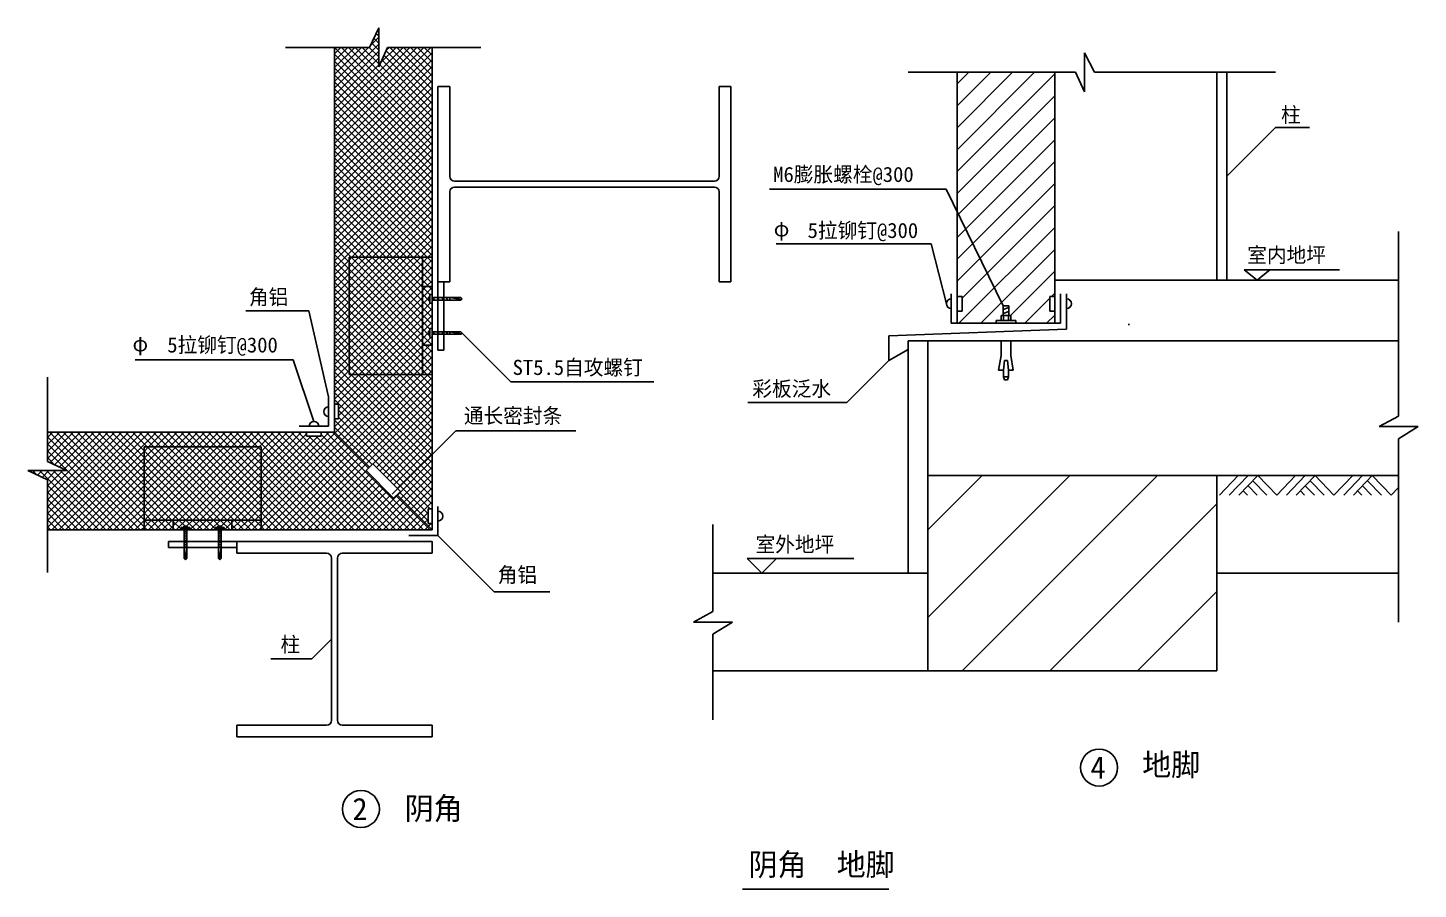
# Model space of a CAD drawing. Header units: metres. Extents: x 1717 to 15954, y -829 to 16582.
# Drawn here: x 1717 to 15954, y -829 to 7991 of the extents above; entities that cross this region are included whole.
import ezdxf

# ---------------------------------------------------------------- set-up
doc = ezdxf.new("R2010")
doc.units = ezdxf.units.M
for name, color, linetype in [('1', 2, 'Continuous'), ('2', 3, 'Continuous'), ('4', 5, 'Continuous'), ('5', 6, 'Continuous')]:
    doc.layers.add(name, color=color, linetype=linetype)

msp = doc.modelspace()

# ---------------------------------------------------------------- hatches: boundary and pattern name
at = {"layer": '2'}
h = msp.add_hatch(dxfattribs=at)
h.set_pattern_fill('AR-SAND', scale=100)
h.paths.add_polyline_path([(15754.18, 5405.52), (12353.17, 5405.52), (12353.17, 5265.52), (12353.17, 5215.52, -1), (12353.17, 5115.52), (12353.17, 4905.52), (12353.17, 4785.52), (15754.18, 4785.52)])
h.paths.add_polyline_path([(10933.17, 4785.52), (10733.17, 4785.52), (10733.17, 2405.52), (10933.17, 2405.52)])
at = {"layer": '5'}
h = msp.add_hatch(dxfattribs=at)
h.set_pattern_fill('_U', scale=50)
h.set_pattern_definition([(45, (0, 0), (-112.2532, 112.2532), [])])
h.paths.add_polyline_path([(12233.17, 7535.71), (11233.17, 7535.71), (11233.17, 5615.52), (11703.17, 5145.52), (11763.17, 5145.52), (11763.17, 5045.52), (11783.17, 5045.52), (11783.17, 4995.52), (11833.17, 4995.52), (11833.17, 4965.52), (12233.17, 4965.52), (12233.17, 5090.52), (12183.17, 5090.52), (12183.17, 5240.52), (12233.17, 5240.52)])
h.paths.add_polyline_path([(11233.17, 5615.52), (11233.17, 5240.52), (11283.17, 5240.52), (11283.17, 5090.52), (11233.17, 5090.52), (11233.17, 4965.52), (11633.17, 4965.52), (11633.17, 4995.52), (11683.17, 4995.52), (11683.17, 5045.52), (11703.17, 5045.52), (11703.17, 5145.52)])
h = msp.add_hatch(dxfattribs=at)
h.set_pattern_fill('AR-CONC', scale=150)
h.paths.add_polyline_path([(15754.18, 3405.52), (15754.18, 3857.05), (15954.18, 3907.05), (15554.18, 3907.05), (15754.18, 3957.05), (15754.18, 4785.52), (11783.17, 4785.52), (11783.17, 4635.52), (11808.17, 4485.52), (11758.17, 4485.52), (11758.17, 4415.52), (11748.17, 4385.52), (11718.17, 4385.52), (11708.17, 4415.52), (11708.17, 4485.52), (11658.17, 4485.52), (11683.17, 4635.52), (11683.17, 4785.52), (10933.17, 4785.52), (10933.17, 3405.52)])
h = msp.add_hatch(dxfattribs=at)
h.set_pattern_fill('_U', scale=200)
h.set_pattern_definition([(45, (0, 0), (-449.013, 449.013), [])])
h.paths.add_polyline_path([(10933.17, 3405.52), (10933.17, 1405.52), (13893.17, 1405.52), (13893.17, 3405.52)])

# ---------------------------------------------------------------- linework, layer by layer
for p, q in [((5007.22, 5640.91), (5007.22, 4440.91)), ((5007.22, 5640.91), (5857.22, 5640.91)), ((5757.22, 5640.91), (5757.22, 4440.91)), ((5757.22, 5340.91), (5857.22, 5340.91)), ((5757.22, 4740.91), (5857.22, 4740.91)), ((5007.22, 4440.91), (5857.22, 4440.91)), ((4107.22, 3700.91), (2907.22, 3700.91)), ((2907.22, 3700.91), (2907.22, 2850.91)), ((4107.22, 3700.91), (4107.22, 2850.91)), ((4107.22, 2950.91), (2907.22, 2950.91)), ((3207.22, 2950.91), (3207.22, 2850.91)), ((3807.22, 2950.91), (3807.22, 2850.91)), ((9036.65, -828.86), (10533.15, -828.86))]:
    msp.add_line(p, q)
at = {"layer": '1'}
for p, q in [((4857.22, 7790.91), (4857.22, 3850.91)), ((5857.22, 7790.91), (5857.22, 2850.91)), ((11233.17, 7535.71), (11233.17, 4965.52)), ((12233.17, 7535.71), (12233.17, 4965.52)), ((11173.17, 5265.52), (11173.17, 4965.52)), ((12293.17, 5265.52), (12293.17, 4965.52)), ((12353.17, 5265.52), (12353.17, 4905.52)), ((10533.17, 4838.12), (12353.17, 4905.52)), ((11173.17, 4965.52), (12293.17, 4965.52)), ((10533.17, 4838.12), (10533.17, 4585.52)), ((10533.17, 4585.52), (10733.17, 4695.52)), ((4797.22, 4210.91), (4797.22, 3910.91)), ((1917.22, 3850.91), (4857.22, 3850.91)), ((4797.22, 3910.91), (4497.22, 3910.91)), ((5917.22, 3090.91), (5917.22, 2790.91)), ((1917.22, 2850.91), (5857.22, 2850.91)), ((5617.22, 2790.91), (5917.22, 2790.91))]:
    msp.add_line(p, q, dxfattribs=at)
at = {"layer": '2'}
for p, q in [((5217.46, 7790.91), (5310.06, 7990.91)), ((5310.06, 7590.91), (5310.06, 7990.91)), ((5217.46, 7790.91), (4354.39, 7790.91)), ((5217.46, 7790.91), (4354.39, 7790.91)), ((5310.06, 7590.91), (5401.92, 7790.91)), ((6354.39, 7790.91), (5401.92, 7790.91)), ((12537.9, 7735.71), (12640.58, 7535.71)), ((12537.9, 7735.71), (12537.9, 7335.71)), ((12443.91, 7535.71), (10733.17, 7535.71)), ((12443.91, 7535.71), (12537.9, 7335.71)), ((14493.17, 7535.71), (12640.58, 7535.71)), ((13893.17, 7535.71), (13893.17, 5405.52)), ((13993.17, 7535.71), (13993.17, 5405.52)), ((14493.17, 6970.62), (13993.17, 6470.62)), ((14839.77, 6970.62), (14493.17, 6970.62)), ((11120.66, 6337.64), (9310.95, 6337.64)), ((11120.74, 6337.72), (11703.17, 5145.52)), ((15754.18, 4013.34), (15754.18, 5905.52)), ((9379.68, 5777.64), (10968.87, 5777.64)), ((10968.87, 5777.64), (11123.17, 5165.52)), ((14173.32, 5512.2), (15148.35, 5512.2)), ((14173.32, 5512.2), (14305.03, 5405.58)), ((14305.03, 5405.58), (14436.73, 5512.2)), ((12233.17, 5405.52), (15754.18, 5405.52)), ((11233.17, 5240.52), (11283.17, 5240.52)), ((11283.17, 5240.52), (11283.17, 5090.52)), ((11703.17, 5045.52), (11703.17, 5145.52)), ((11763.17, 5145.52), (11703.17, 5145.52)), ((11703.17, 5105.52), (11763.17, 5125.52)), ((11763.17, 5045.52), (11763.17, 5145.52)), ((12233.17, 5240.52), (12183.17, 5240.52)), ((12183.17, 5240.52), (12183.17, 5090.52)), ((4596.22, 5091.78), (3948.76, 5091.78)), ((4797.22, 4210.91), (4596.22, 5091.78)), ((11233.17, 5090.52), (11283.17, 5090.52)), ((11633.17, 4965.52), (11633.17, 4995.52)), ((11833.17, 4995.52), (11633.17, 4995.52)), ((11783.17, 5045.52), (11683.17, 5045.52)), ((11683.17, 4995.52), (11683.17, 5045.52)), ((11703.17, 5065.52), (11763.17, 5085.52)), ((11708.17, 4995.52), (11708.17, 5045.52)), ((11758.17, 4995.52), (11758.17, 5045.52)), ((11783.17, 4995.52), (11783.17, 5045.52)), ((11833.17, 4965.52), (11833.17, 4995.52)), ((12233.17, 5090.52), (12183.17, 5090.52)), ((6664.72, 4365.91), (6164.72, 4865.91)), ((11833.17, 4965.52), (11633.17, 4965.52)), ((10933.17, 4785.52), (10733.17, 4785.52)), ((10733.17, 4785.52), (10733.17, 2405.52)), ((10933.17, 4785.52), (15754.18, 4785.52)), ((10933.17, 4785.52), (10933.17, 1405.52)), ((11783.17, 4785.52), (11683.17, 4785.52)), ((11683.17, 4785.52), (11683.17, 4635.52)), ((11783.17, 4785.52), (11683.17, 4785.52)), ((11783.17, 4785.52), (11783.17, 4635.52)), ((2817.04, 4591.78), (4435.68, 4591.78)), ((4435.68, 4591.78), (4647.22, 3960.91)), ((10103.76, 4156.12), (10533.17, 4585.52)), ((11683.17, 4635.52), (11658.17, 4485.52)), ((11718.17, 4585.52), (11708.17, 4485.52)), ((11748.17, 4585.52), (11718.17, 4585.52)), ((11748.17, 4585.52), (11758.17, 4485.52)), ((11783.17, 4635.52), (11808.17, 4485.52)), ((1917.22, 3550.56), (1917.22, 4413.74)), ((1917.22, 3550.56), (1917.22, 4413.74)), ((11708.17, 4485.52), (11658.17, 4485.52)), ((11708.17, 4485.52), (11708.17, 4415.52)), ((11758.17, 4415.52), (11708.17, 4415.52)), ((11708.17, 4415.52), (11718.17, 4385.52)), ((11758.17, 4415.52), (11748.17, 4385.52)), ((11808.17, 4485.52), (11758.17, 4485.52)), ((11758.17, 4485.52), (11758.17, 4415.52)), ((6664.72, 4365.91), (8126.47, 4365.91)), ((11748.17, 4385.52), (11718.17, 4385.52)), ((4857.22, 4135.91), (4897.22, 4135.91)), ((4897.22, 3985.91), (4897.22, 4135.91)), ((9091.09, 4156.12), (10103.76, 4156.12)), ((15754.18, 4013.34), (15554.18, 3907.05)), ((4572.22, 3850.91), (4572.22, 3810.91)), ((4722.22, 3850.91), (4722.22, 3810.91)), ((4857.22, 3985.91), (4897.22, 3985.91)), ((4857.22, 3850.91), (5215.8, 3492.33)), ((5448.33, 3215.29), (6098.94, 3865.91)), ((6098.94, 3865.91), (7327.8, 3865.91)), ((15954.18, 3907.05), (15554.18, 3907.05)), ((15954.18, 3907.05), (15754.18, 3781.26)), ((4722.22, 3810.91), (4572.22, 3810.91)), ((15754.18, 1905.52), (15754.18, 3781.26)), ((1717.22, 3458.07), (1917.22, 3362.6)), ((1717.22, 3458.07), (2117.22, 3458.07)), ((1917.22, 3550.56), (2117.22, 3458.07)), ((5180.45, 3456.97), (5251.16, 3527.68)), ((5180.45, 3456.97), (5463.29, 3174.13)), ((5251.16, 3527.68), (5534, 3244.84)), ((1917.22, 2413.74), (1917.22, 3362.6)), ((10933.17, 3405.52), (15754.18, 3405.52)), ((13893.17, 3405.52), (13893.17, 1405.52)), ((5463.29, 3174.13), (5534, 3244.84)), ((5498.65, 3209.49), (5857.22, 2850.91)), ((5857.22, 3065.91), (5817.22, 3065.91)), ((5817.22, 3065.91), (5817.22, 2915.91)), ((3287.22, 2873.41), (3377.22, 2873.41)), ((3287.22, 2873.41), (3287.22, 2850.91)), ((3287.22, 2864.41), (3377.22, 2864.41)), ((3287.22, 2850.91), (3377.22, 2850.91)), ((3314.22, 2886.91), (3350.22, 2886.91)), ((3314.22, 2886.91), (3314.22, 2873.41)), ((3318.72, 2886.91), (3318.72, 2873.41)), ((3318.72, 2850.91), (3318.72, 2558.41)), ((3345.72, 2886.91), (3345.72, 2873.41)), ((3345.72, 2850.91), (3345.72, 2558.41)), ((3350.22, 2886.91), (3350.22, 2873.41)), ((3377.22, 2873.41), (3377.22, 2850.91)), ((3637.22, 2873.41), (3727.22, 2873.41)), ((3637.22, 2873.41), (3637.22, 2850.91)), ((3637.22, 2864.41), (3727.22, 2864.41)), ((3637.22, 2850.91), (3727.22, 2850.91)), ((3664.22, 2886.91), (3700.22, 2886.91)), ((3664.22, 2886.91), (3664.22, 2873.41)), ((3668.72, 2886.91), (3668.72, 2873.41)), ((3668.72, 2850.91), (3668.72, 2558.41)), ((3695.72, 2886.91), (3695.72, 2873.41)), ((3695.72, 2850.91), (3695.72, 2558.41)), ((3700.22, 2886.91), (3700.22, 2873.41)), ((3727.22, 2873.41), (3727.22, 2850.91)), ((5857.22, 2915.91), (5817.22, 2915.91)), ((8733.17, 2013.13), (8733.17, 2905.52)), ((6492.22, 2215.91), (5917.22, 2790.91)), ((3318.72, 2671.24), (3345.72, 2671.24)), ((3345.72, 2671.24), (3325.47, 2550.91)), ((3668.72, 2671.24), (3695.72, 2671.24)), ((3695.72, 2671.24), (3675.47, 2550.91)), ((3318.72, 2558.41), (3332.22, 2543.41)), ((3332.22, 2543.41), (3345.72, 2558.41)), ((3668.72, 2558.41), (3682.22, 2543.41)), ((3682.22, 2543.41), (3695.72, 2558.41)), ((9083.17, 2555.52), (9233.17, 2405.52)), ((9083.17, 2555.52), (10174.67, 2555.52)), ((9233.17, 2405.52), (9383.17, 2555.52)), ((10933.17, 2405.52), (8733.17, 2405.52)), ((13893.17, 2405.52), (15754.18, 2405.52)), ((7062.2, 2215.91), (6492.22, 2215.91)), ((8733.17, 2013.13), (8533.17, 1906.73)), ((8933.17, 1906.73), (8533.17, 1906.73)), ((8933.17, 1906.73), (8733.17, 1783.8)), ((4827.22, 1730.91), (4627.22, 1530.91)), ((8733.17, 905.52), (8733.17, 1783.8)), ((4627.22, 1530.91), (4207.28, 1530.91)), ((10933.17, 1405.52), (8733.17, 1405.52)), ((10933.17, 1405.52), (13893.17, 1405.52))]:
    msp.add_line(p, q, dxfattribs=at)
for centre, start, end in [((11173.17, 5165.52), 90, 270), ((12353.17, 5165.52), 270, 90), ((4797.22, 4060.91), 90, 270), ((4647.22, 3910.91), 0, 180), ((5917.22, 2990.91), 270, 90)]:
    msp.add_arc(centre, 50, start, end, dxfattribs=at)
at = {"layer": '4'}
for centre in [(12686.42, 416.27), (5128.66, -7.84)]:
    msp.add_circle(centre, 189.16, dxfattribs=at)
at = {"layer": '5'}
for p, q in [((5310.06, 7975.44), (5304.65, 7980.85)), ((5229.88, 7814.63), (5310.06, 7894.81)), ((5310.06, 7763.31), (5238.3, 7835.07)), ((5310.06, 7834.02), (5260.34, 7883.74)), ((5310.06, 7904.73), (5282.92, 7931.87)), ((5289.3, 7944.76), (5310.06, 7965.52)), ((4857.22, 7371.26), (5310.06, 7824.1)), ((4857.22, 7724.82), (4923.31, 7790.91)), ((4857.22, 7654.11), (4994.03, 7790.91)), ((4857.22, 7583.39), (5064.74, 7790.91)), ((4857.22, 7512.68), (5135.45, 7790.91)), ((4857.22, 7441.97), (5206.16, 7790.91)), ((4857.22, 7088.42), (5559.71, 7790.91)), ((4857.22, 7017.71), (5630.42, 7790.91)), ((4857.22, 6947), (5701.13, 7790.91)), ((4857.22, 6876.29), (5771.84, 7790.91)), ((4857.22, 6805.58), (5842.55, 7790.91)), ((4857.22, 7300.55), (5310.06, 7753.39)), ((4857.22, 6734.87), (5857.22, 7734.87)), ((5857.22, 6721.17), (4857.22, 7721.17)), ((5857.22, 6791.88), (4858.19, 7790.91)), ((5857.22, 6862.59), (4928.91, 7790.91)), ((5857.22, 6933.3), (4999.62, 7790.91)), ((5857.22, 7004.01), (5070.33, 7790.91)), ((5310.06, 7621.88), (5141.04, 7790.91)), ((5310.06, 7692.59), (5211.75, 7790.91)), ((5329.42, 7631.33), (5489, 7790.91)), ((5857.22, 7216.14), (5366.1, 7707.26)), ((5857.22, 7286.85), (5387.97, 7756.11)), ((5390.76, 7763.38), (5418.29, 7790.91)), ((5857.22, 7357.56), (5423.88, 7790.91)), ((5857.22, 7428.27), (5494.59, 7790.91)), ((5857.22, 7498.99), (5565.3, 7790.91)), ((5857.22, 7569.7), (5636.01, 7790.91)), ((5857.22, 7640.41), (5706.72, 7790.91)), ((5857.22, 7711.12), (5777.43, 7790.91)), ((5857.22, 7781.83), (5848.14, 7790.91)), ((4857.22, 7229.84), (5310.06, 7682.68)), ((4857.22, 6664.16), (5857.22, 7664.16)), ((5857.22, 6650.46), (4857.22, 7650.46)), ((4857.22, 7159.13), (5310.06, 7611.97)), ((4857.22, 6593.45), (5857.22, 7593.45)), ((5857.22, 6579.75), (4857.22, 7579.75)), ((5857.22, 7074.72), (5321.29, 7610.66)), ((5857.22, 7145.43), (5344.59, 7658.06)), ((4857.22, 6522.73), (5857.22, 7522.73)), ((5857.22, 6509.04), (4857.22, 7509.04)), ((4857.22, 6452.02), (5857.22, 7452.02)), ((5857.22, 6438.33), (4857.22, 7438.33)), ((4857.22, 6381.31), (5857.22, 7381.31)), ((5857.22, 6367.61), (4857.22, 7367.61)), ((4857.22, 6310.6), (5857.22, 7310.6)), ((5857.22, 6296.9), (4857.22, 7296.9)), ((5917.22, 7390.91), (6037.22, 7390.91)), ((6037.22, 7390.91), (5917.22, 7390.91)), ((5917.22, 5390.91), (5917.22, 7390.91)), ((5917.22, 7390.91), (5917.22, 5390.91)), ((6037.22, 6470.91), (6037.22, 7390.91)), ((6037.22, 7390.91), (6037.22, 6470.91)), ((8797.22, 7390.91), (8917.22, 7390.91)), ((8917.22, 7390.91), (8797.22, 7390.91)), ((8797.22, 7390.91), (8797.22, 6470.91)), ((8797.22, 6470.91), (8797.22, 7390.91)), ((8917.22, 7390.91), (8917.22, 5390.91)), ((8917.22, 5390.91), (8917.22, 7390.91)), ((4857.22, 6239.89), (5857.22, 7239.89)), ((5857.22, 6226.19), (4857.22, 7226.19)), ((4857.22, 6169.18), (5857.22, 7169.18)), ((5857.22, 6155.48), (4857.22, 7155.48)), ((4857.22, 6098.47), (5857.22, 7098.47)), ((5857.22, 6084.77), (4857.22, 7084.77)), ((4857.22, 6027.76), (5857.22, 7027.76)), ((5857.22, 6014.06), (4857.22, 7014.06)), ((4857.22, 5957.05), (5857.22, 6957.05)), ((5857.22, 5943.35), (4857.22, 6943.35)), ((4857.22, 5886.34), (5857.22, 6886.34)), ((5857.22, 5872.64), (4857.22, 6872.64)), ((4857.22, 5815.63), (5857.22, 6815.63)), ((5857.22, 5801.93), (4857.22, 6801.93)), ((4857.22, 5744.92), (5857.22, 6744.92)), ((5857.22, 5731.22), (4857.22, 6731.22)), ((4857.22, 5674.21), (5857.22, 6674.21)), ((5857.22, 5660.51), (4857.22, 6660.51)), ((4857.22, 5603.5), (5857.22, 6603.5)), ((5806.11, 5640.91), (4857.22, 6589.8)), ((4857.22, 5532.79), (5857.22, 6532.79)), ((5735.4, 5640.91), (4857.22, 6519.09)), ((5664.69, 5640.91), (4857.22, 6448.38)), ((5036.06, 5640.91), (5857.22, 6462.07)), ((8747.22, 6420.91), (6087.22, 6420.91)), ((6087.22, 6420.91), (8747.22, 6420.91)), ((5593.98, 5640.91), (4857.22, 6377.67)), ((5523.27, 5640.91), (4857.22, 6306.95)), ((5106.77, 5640.91), (5857.22, 6391.36)), ((5177.48, 5640.91), (5857.22, 6320.65)), ((6037.22, 5390.91), (6037.22, 6310.91)), ((6037.22, 6310.91), (6037.22, 5390.91)), ((8747.22, 6360.91), (6087.22, 6360.91)), ((6087.22, 6360.91), (8747.22, 6360.91)), ((8797.22, 6310.91), (8797.22, 5390.91)), ((8797.22, 5390.91), (8797.22, 6310.91)), ((5452.56, 5640.91), (4857.22, 6236.24)), ((5381.85, 5640.91), (4857.22, 6165.53)), ((5248.19, 5640.91), (5857.22, 6249.94)), ((5318.9, 5640.91), (5857.22, 6179.23)), ((5311.14, 5640.91), (4857.22, 6094.82)), ((5240.43, 5640.91), (4857.22, 6024.11)), ((5389.61, 5640.91), (5857.22, 6108.52)), ((5460.32, 5640.91), (5857.22, 6037.81)), ((5169.72, 5640.91), (4857.22, 5953.4)), ((5099.01, 5640.91), (4857.22, 5882.69)), ((5531.03, 5640.91), (5857.22, 5967.1)), ((5601.74, 5640.91), (5857.22, 5896.39)), ((5028.3, 5640.91), (4857.22, 5811.98)), ((5007.22, 5591.27), (4857.22, 5741.27)), ((5672.45, 5640.91), (5857.22, 5825.68)), ((5743.16, 5640.91), (5857.22, 5754.97)), ((5007.22, 5520.56), (4857.22, 5670.56)), ((4857.22, 5462.07), (5007.22, 5612.07)), ((5007.22, 5449.85), (4857.22, 5599.85)), ((5007.22, 5612.07), (5036.06, 5640.91)), ((5007.22, 5541.36), (5106.77, 5640.91)), ((5007.22, 5470.65), (5177.48, 5640.91)), ((5007.22, 5399.94), (5248.19, 5640.91)), ((5007.22, 5329.23), (5318.9, 5640.91)), ((5007.22, 5258.52), (5389.61, 5640.91)), ((5007.22, 5187.81), (5460.32, 5640.91)), ((5007.22, 5117.1), (5531.03, 5640.91)), ((5007.22, 5046.39), (5601.74, 5640.91)), ((5007.22, 4975.68), (5672.45, 5640.91)), ((5007.22, 4904.97), (5743.16, 5640.91)), ((5757.22, 4841.27), (5007.22, 5591.27)), ((5007.22, 4834.26), (5757.22, 5584.26)), ((5757.22, 4911.98), (5028.3, 5640.91)), ((5757.22, 4982.69), (5099.01, 5640.91)), ((5757.22, 5053.4), (5169.72, 5640.91)), ((5757.22, 5124.11), (5240.43, 5640.91)), ((5757.22, 5194.82), (5311.14, 5640.91)), ((5757.22, 5265.53), (5381.85, 5640.91)), ((5757.22, 5336.24), (5452.56, 5640.91)), ((5757.22, 5406.95), (5523.27, 5640.91)), ((5757.22, 5477.67), (5593.98, 5640.91)), ((5757.22, 5548.38), (5664.69, 5640.91)), ((5757.22, 5619.09), (5735.4, 5640.91)), ((5757.22, 5584.26), (5813.87, 5640.91)), ((5857.22, 5519.09), (5757.22, 5619.09)), ((5757.22, 5513.55), (5857.22, 5613.55)), ((5857.22, 5589.8), (5806.11, 5640.91)), ((5813.87, 5640.91), (5857.22, 5684.26)), ((4857.22, 5391.36), (5007.22, 5541.36)), ((5007.22, 5379.14), (4857.22, 5529.14)), ((4857.22, 5320.65), (5007.22, 5470.65)), ((5007.22, 5308.43), (4857.22, 5458.43)), ((5757.22, 4770.56), (5007.22, 5520.56)), ((5007.22, 4763.55), (5757.22, 5513.55)), ((5757.22, 4699.85), (5007.22, 5449.85)), ((5007.22, 4692.84), (5757.22, 5442.84)), ((5857.22, 5448.38), (5757.22, 5548.38)), ((5757.22, 5442.84), (5857.22, 5542.84)), ((5857.22, 5377.67), (5757.22, 5477.67)), ((5757.22, 5372.13), (5857.22, 5472.13)), ((4857.22, 5249.94), (5007.22, 5399.94)), ((5007.22, 5237.72), (4857.22, 5387.72)), ((4857.22, 5179.23), (5007.22, 5329.23)), ((5007.22, 5167), (4857.22, 5317)), ((5757.22, 4629.14), (5007.22, 5379.14)), ((5007.22, 4622.13), (5757.22, 5372.13)), ((5757.22, 4558.43), (5007.22, 5308.43)), ((5007.22, 4551.41), (5757.22, 5301.41)), ((5823.27, 5340.91), (5757.22, 5406.95)), ((5757.22, 5301.41), (5796.72, 5340.91)), ((5834.72, 5258.74), (5757.22, 5336.24)), ((5757.22, 5230.7), (5857.22, 5330.7)), ((5796.72, 5340.91), (5857.22, 5401.41)), ((5857.22, 5306.95), (5823.27, 5340.91)), ((6037.22, 5390.91), (5917.22, 5390.91)), ((5917.22, 5390.91), (6037.22, 5390.91)), ((5917.22, 5390.91), (5917.22, 4690.91)), ((5977.22, 5390.91), (5977.22, 4690.91)), ((8917.22, 5390.91), (8797.22, 5390.91)), ((8797.22, 5390.91), (8917.22, 5390.91)), ((4857.22, 5108.52), (5007.22, 5258.52)), ((5007.22, 5096.29), (4857.22, 5246.29)), ((4857.22, 5037.81), (5007.22, 5187.81)), ((5007.22, 5025.58), (4857.22, 5175.58)), ((5757.22, 4487.72), (5007.22, 5237.72)), ((5007.22, 4480.7), (5757.22, 5230.7)), ((5733.32, 4440.91), (5007.22, 5167)), ((5038.14, 4440.91), (5757.22, 5159.99)), ((5821.22, 5201.53), (5757.22, 5265.53)), ((5757.22, 5159.99), (5821.22, 5223.99)), ((5857.22, 5094.82), (5757.22, 5194.82)), ((5757.22, 5089.28), (5838.85, 5170.91)), ((5821.22, 5233.91), (5834.72, 5233.91)), ((5821.22, 5197.91), (5821.22, 5233.91)), ((5821.22, 5197.91), (5834.72, 5197.91)), ((5834.72, 5188.03), (5824.85, 5197.91)), ((5831.14, 5233.91), (5834.72, 5237.49)), ((5834.72, 5260.91), (5857.22, 5260.91)), ((5834.72, 5170.91), (5834.72, 5260.91)), ((5834.72, 5170.91), (5857.22, 5170.91)), ((5857.22, 5165.53), (5851.85, 5170.91)), ((5857.22, 5170.91), (5857.22, 5260.91)), ((5857.22, 5229.41), (6149.72, 5229.41)), ((5857.22, 5202.41), (6149.72, 5202.41)), ((5879.72, 5202.41), (5870.72, 5229.41)), ((5924.72, 5202.41), (5915.72, 5229.41)), ((5969.72, 5202.41), (5960.72, 5229.41)), ((6014.72, 5202.41), (6005.72, 5229.41)), ((6036.89, 5202.41), (6036.89, 5229.41)), ((6036.89, 5229.41), (6157.22, 5209.16)), ((6164.72, 5215.91), (6149.72, 5229.41)), ((6149.72, 5202.41), (6164.72, 5215.91)), ((4857.22, 4967.1), (5007.22, 5117.1)), ((5007.22, 4954.87), (4857.22, 5104.87)), ((4857.22, 4896.39), (5007.22, 5046.39)), ((5007.22, 4884.16), (4857.22, 5034.16)), ((5662.61, 4440.91), (5007.22, 5096.29)), ((5591.9, 4440.91), (5007.22, 5025.58)), ((5108.85, 4440.91), (5757.22, 5089.28)), ((5179.56, 4440.91), (5757.22, 5018.57)), ((5857.22, 5024.11), (5757.22, 5124.11)), ((5757.22, 5018.57), (5857.22, 5118.57)), ((5857.22, 4953.4), (5757.22, 5053.4)), ((5757.22, 4947.86), (5857.22, 5047.86)), ((4857.22, 4825.68), (5007.22, 4975.68)), ((5007.22, 4813.45), (4857.22, 4963.45)), ((4857.22, 4754.97), (5007.22, 4904.97)), ((5007.22, 4742.74), (4857.22, 4892.74)), ((5521.19, 4440.91), (5007.22, 4954.87)), ((5450.48, 4440.91), (5007.22, 4884.16)), ((5250.27, 4440.91), (5757.22, 4947.86)), ((5320.98, 4440.91), (5757.22, 4877.15)), ((5834.72, 4905.19), (5757.22, 4982.69)), ((5757.22, 4877.15), (5857.22, 4977.15)), ((5821.22, 4847.98), (5757.22, 4911.98)), ((5757.22, 4806.44), (5821.22, 4870.44)), ((5857.22, 4741.27), (5757.22, 4841.27)), ((5821.22, 4847.91), (5821.22, 4883.91)), ((5821.22, 4883.91), (5834.72, 4883.91)), ((5821.22, 4847.91), (5834.72, 4847.91)), ((5834.72, 4834.48), (5821.3, 4847.91)), ((5834.69, 4883.91), (5834.72, 4883.94)), ((5834.72, 4820.91), (5834.72, 4910.91)), ((5834.72, 4910.91), (5857.22, 4910.91)), ((5857.22, 4820.91), (5857.22, 4910.91)), ((5857.22, 4879.41), (6149.72, 4879.41)), ((5857.22, 4852.41), (6149.72, 4852.41)), ((5879.72, 4852.41), (5870.72, 4879.41)), ((5924.72, 4852.41), (5915.72, 4879.41)), ((5969.72, 4852.41), (5960.72, 4879.41)), ((6014.72, 4852.41), (6005.72, 4879.41)), ((6036.89, 4879.41), (6157.22, 4859.16)), ((6036.89, 4852.41), (6036.89, 4879.41)), ((6164.72, 4865.91), (6149.72, 4879.41)), ((6149.72, 4852.41), (6164.72, 4865.91)), ((4857.22, 4684.26), (5007.22, 4834.26)), ((5007.22, 4672.03), (4857.22, 4822.03)), ((4857.22, 4613.55), (5007.22, 4763.55)), ((5007.22, 4601.32), (4857.22, 4751.32)), ((5379.77, 4440.91), (5007.22, 4813.45)), ((5309.06, 4440.91), (5007.22, 4742.74)), ((5391.69, 4440.91), (5757.22, 4806.44)), ((5462.4, 4440.91), (5757.22, 4735.73)), ((5786.87, 4740.91), (5757.22, 4770.56)), ((5757.22, 4735.73), (5762.4, 4740.91)), ((5757.22, 4665.02), (5833.11, 4740.91)), ((5857.22, 4599.85), (5757.22, 4699.85)), ((5762.4, 4740.91), (5842.4, 4820.91)), ((5857.22, 4670.56), (5786.87, 4740.91)), ((5833.11, 4740.91), (5857.22, 4765.02)), ((5834.72, 4820.91), (5857.22, 4820.91)), ((5857.22, 4811.98), (5848.3, 4820.91)), ((4857.22, 4542.84), (5007.22, 4692.84)), ((5007.22, 4530.61), (4857.22, 4680.61)), ((4857.22, 4472.13), (5007.22, 4622.13)), ((5007.22, 4459.9), (4857.22, 4609.9)), ((5238.35, 4440.91), (5007.22, 4672.03)), ((5167.64, 4440.91), (5007.22, 4601.32)), ((5533.11, 4440.91), (5757.22, 4665.02)), ((5603.82, 4440.91), (5757.22, 4594.31)), ((5757.22, 4594.31), (5857.22, 4694.31)), ((5857.22, 4529.14), (5757.22, 4629.14)), ((5757.22, 4523.6), (5857.22, 4623.6)), ((5857.22, 4458.43), (5757.22, 4558.43)), ((5917.22, 4690.91), (5977.22, 4690.91)), ((4857.22, 4401.41), (5007.22, 4551.41)), ((5814.72, 3581.69), (4857.22, 4539.19)), ((4857.22, 4330.7), (5007.22, 4480.7)), ((5779.37, 3546.33), (4857.22, 4468.48)), ((4857.22, 4259.99), (5038.14, 4440.91)), ((4857.22, 4189.28), (5108.85, 4440.91)), ((4857.22, 3906.44), (5391.69, 4440.91)), ((4864.81, 3843.32), (5462.4, 4440.91)), ((4874.56, 4135.91), (5179.56, 4440.91)), ((4897.22, 4087.86), (5250.27, 4440.91)), ((4897.22, 4017.15), (5320.98, 4440.91)), ((4900.17, 3807.96), (5533.11, 4440.91)), ((4935.52, 3772.61), (5603.82, 4440.91)), ((4970.88, 3737.25), (5674.53, 4440.91)), ((5006.23, 3701.9), (5745.24, 4440.91)), ((5096.93, 4440.91), (5007.22, 4530.61)), ((5026.21, 4440.91), (5007.22, 4459.9)), ((5850.08, 3617.04), (5026.21, 4440.91)), ((5041.59, 3666.54), (5815.96, 4440.91)), ((5857.22, 3680.61), (5096.93, 4440.91)), ((5857.22, 3751.32), (5167.64, 4440.91)), ((5857.22, 3822.03), (5238.35, 4440.91)), ((5857.22, 3892.74), (5309.06, 4440.91)), ((5857.22, 3963.45), (5379.77, 4440.91)), ((5857.22, 4034.16), (5450.48, 4440.91)), ((5857.22, 4104.87), (5521.19, 4440.91)), ((5857.22, 4175.58), (5591.9, 4440.91)), ((5857.22, 4246.29), (5662.61, 4440.91)), ((5674.53, 4440.91), (5757.22, 4523.6)), ((5857.22, 4317), (5733.32, 4440.91)), ((5745.24, 4440.91), (5757.22, 4452.89)), ((5757.22, 4452.89), (5857.22, 4552.89)), ((5804.03, 4440.91), (5757.22, 4487.72)), ((5857.22, 4387.72), (5804.03, 4440.91)), ((5815.96, 4440.91), (5857.22, 4482.18)), ((5744.01, 3510.98), (4857.22, 4397.77)), ((5708.66, 3475.62), (4857.22, 4327.06)), ((5076.94, 3631.19), (5857.22, 4411.46)), ((5112.3, 3595.83), (5857.22, 4340.75)), ((5673.3, 3440.27), (4857.22, 4256.34)), ((5637.95, 3404.91), (4857.22, 4185.63)), ((5147.66, 3560.48), (5857.22, 4270.04)), ((5183.01, 3525.12), (5857.22, 4199.33)), ((5602.59, 3369.56), (4897.22, 4074.92)), ((5567.24, 3334.2), (4897.22, 4004.21)), ((5253.72, 3525.12), (5857.22, 4128.62)), ((5289.08, 3489.76), (5857.22, 4057.91)), ((5324.43, 3454.41), (5857.22, 3987.2)), ((1917.22, 3794.87), (1973.26, 3850.91)), ((1917.22, 3724.16), (2043.97, 3850.91)), ((1917.22, 3653.45), (2114.69, 3850.91)), ((1917.22, 3582.73), (2185.4, 3850.91)), ((1917.22, 3229.18), (2538.95, 3850.91)), ((1917.22, 3158.47), (2609.66, 3850.91)), ((1917.22, 3087.76), (2680.37, 3850.91)), ((1917.22, 3017.05), (2751.08, 3850.91)), ((1917.22, 2946.34), (2821.79, 3850.91)), ((1917.22, 2875.63), (2892.5, 3850.91)), ((2907.22, 2882.94), (1939.26, 3850.91)), ((1945.71, 3540.51), (2256.11, 3850.91)), ((1963.21, 2850.91), (2963.21, 3850.91)), ((1995.28, 3519.36), (2326.82, 3850.91)), ((2907.22, 2953.65), (2009.97, 3850.91)), ((2033.92, 2850.91), (3033.92, 3850.91)), ((2042.66, 3496.04), (2397.53, 3850.91)), ((2907.22, 3024.36), (2080.68, 3850.91)), ((2090.59, 3473.26), (2468.24, 3850.91)), ((2907.22, 3095.07), (2151.39, 3850.91)), ((2907.22, 3165.79), (2222.1, 3850.91)), ((2907.22, 3236.5), (2292.81, 3850.91)), ((2907.22, 3307.21), (2363.52, 3850.91)), ((2907.22, 3377.92), (2434.23, 3850.91)), ((2907.22, 3448.63), (2504.94, 3850.91)), ((2907.22, 3519.34), (2575.66, 3850.91)), ((2907.22, 3590.05), (2646.37, 3850.91)), ((2907.22, 3660.76), (2717.08, 3850.91)), ((2937.79, 3700.91), (2787.79, 3850.91)), ((3008.5, 3700.91), (2858.5, 3850.91)), ((3079.21, 3700.91), (2929.21, 3850.91)), ((2954.64, 3700.91), (3104.64, 3850.91)), ((3149.92, 3700.91), (2999.92, 3850.91)), ((3025.35, 3700.91), (3175.35, 3850.91)), ((3220.63, 3700.91), (3070.63, 3850.91)), ((3096.06, 3700.91), (3246.06, 3850.91)), ((3291.34, 3700.91), (3141.34, 3850.91)), ((3166.77, 3700.91), (3316.77, 3850.91)), ((3362.05, 3700.91), (3212.05, 3850.91)), ((3237.48, 3700.91), (3387.48, 3850.91)), ((3432.76, 3700.91), (3282.76, 3850.91)), ((3308.19, 3700.91), (3458.19, 3850.91)), ((3503.47, 3700.91), (3353.47, 3850.91)), ((3378.9, 3700.91), (3528.9, 3850.91)), ((3574.18, 3700.91), (3424.18, 3850.91)), ((3449.61, 3700.91), (3599.61, 3850.91)), ((3644.89, 3700.91), (3494.89, 3850.91)), ((3520.32, 3700.91), (3670.32, 3850.91)), ((3715.6, 3700.91), (3565.6, 3850.91)), ((3591.03, 3700.91), (3741.03, 3850.91)), ((3786.32, 3700.91), (3636.32, 3850.91)), ((3661.74, 3700.91), (3811.74, 3850.91)), ((3857.03, 3700.91), (3707.03, 3850.91)), ((3732.45, 3700.91), (3882.45, 3850.91)), ((3927.74, 3700.91), (3777.74, 3850.91)), ((3803.16, 3700.91), (3953.16, 3850.91)), ((3998.45, 3700.91), (3848.45, 3850.91)), ((3873.87, 3700.91), (4023.87, 3850.91)), ((4069.16, 3700.91), (3919.16, 3850.91)), ((3944.58, 3700.91), (4094.58, 3850.91)), ((4989.87, 2850.91), (3989.87, 3850.91)), ((4015.3, 3700.91), (4165.3, 3850.91)), ((5060.58, 2850.91), (4060.58, 3850.91)), ((4086.01, 3700.91), (4236.01, 3850.91)), ((4107.22, 3651.41), (4306.72, 3850.91)), ((4107.22, 3580.7), (4377.43, 3850.91)), ((4107.22, 3509.99), (4448.14, 3850.91)), ((4107.22, 3439.28), (4518.85, 3850.91)), ((4107.22, 3156.44), (4801.69, 3850.91)), ((5131.29, 2850.91), (4131.29, 3850.91)), ((5202, 2850.91), (4202, 3850.91)), ((5272.71, 2850.91), (4272.71, 3850.91)), ((5343.42, 2850.91), (4343.42, 3850.91)), ((5414.13, 2850.91), (4414.13, 3850.91)), ((5484.84, 2850.91), (4484.84, 3850.91)), ((4572.22, 3834.24), (4555.55, 3850.91)), ((4722.22, 3842.15), (4730.98, 3850.91)), ((5767.69, 2850.91), (4767.69, 3850.91)), ((5206.39, 3482.92), (4838.4, 3850.91)), ((4857.22, 3977.15), (4865.98, 3985.91)), ((5531.88, 3298.84), (4857.22, 3973.5)), ((5241.74, 3518.27), (4857.22, 3902.79)), ((5359.79, 3419.05), (5857.22, 3916.49)), ((5395.14, 3383.7), (5857.22, 3845.78)), ((2868.55, 2850.91), (1917.22, 3802.23)), ((2797.84, 2850.91), (1917.22, 3731.52)), ((4107.22, 3085.73), (4864.81, 3843.32)), ((4107.22, 3368.57), (4572.22, 3833.57)), ((4107.22, 3297.86), (4620.27, 3810.91)), ((4107.22, 3227.15), (4690.98, 3810.91)), ((4107.22, 3015.02), (4900.17, 3807.96)), ((4107.22, 2944.31), (4935.52, 3772.61)), ((4107.22, 2873.6), (4970.88, 3737.25)), ((4155.24, 2850.91), (5006.23, 3701.9)), ((5555.55, 2850.91), (4595.55, 3810.91)), ((5626.26, 2850.91), (4666.26, 3810.91)), ((5696.98, 2850.91), (4722.22, 3825.66)), ((5430.5, 3348.34), (5857.22, 3775.07)), ((5465.85, 3312.99), (5857.22, 3704.36)), ((2727.13, 2850.91), (1917.22, 3660.81)), ((1987.1, 3520.22), (1917.22, 3590.1)), ((2104.64, 2850.91), (2907.22, 3653.5)), ((2175.35, 2850.91), (2907.22, 3582.79)), ((2907.22, 3653.5), (2954.64, 3700.91)), ((2907.22, 3582.79), (3025.35, 3700.91)), ((2907.22, 3512.07), (3096.06, 3700.91)), ((2907.22, 3441.36), (3166.77, 3700.91)), ((2907.22, 3370.65), (3237.48, 3700.91)), ((2907.22, 3299.94), (3308.19, 3700.91)), ((2907.22, 3229.23), (3378.9, 3700.91)), ((2907.22, 3158.52), (3449.61, 3700.91)), ((2907.22, 3087.81), (3520.32, 3700.91)), ((2907.22, 3017.1), (3591.03, 3700.91)), ((3617.08, 2950.91), (2907.22, 3660.76)), ((3546.37, 2950.91), (2907.22, 3590.05)), ((2911.74, 2950.91), (3661.74, 3700.91)), ((3687.79, 2950.91), (2937.79, 3700.91)), ((2982.45, 2950.91), (3732.45, 3700.91)), ((3758.5, 2950.91), (3008.5, 3700.91)), ((3053.16, 2950.91), (3803.16, 3700.91)), ((3829.21, 2950.91), (3079.21, 3700.91)), ((3123.87, 2950.91), (3873.87, 3700.91)), ((3899.92, 2950.91), (3149.92, 3700.91)), ((3194.58, 2950.91), (3944.58, 3700.91)), ((3970.63, 2950.91), (3220.63, 3700.91)), ((3265.3, 2950.91), (4015.3, 3700.91)), ((4041.34, 2950.91), (3291.34, 3700.91)), ((3336.01, 2950.91), (4086.01, 3700.91)), ((4107.22, 2955.74), (3362.05, 3700.91)), ((3406.72, 2950.91), (4107.22, 3651.41)), ((4107.22, 3026.45), (3432.76, 3700.91)), ((3477.43, 2950.91), (4107.22, 3580.7)), ((4107.22, 3097.16), (3503.47, 3700.91)), ((4107.22, 3167.87), (3574.18, 3700.91)), ((4107.22, 3238.58), (3644.89, 3700.91)), ((4107.22, 3309.29), (3715.6, 3700.91)), ((4107.22, 3380), (3786.32, 3700.91)), ((4107.22, 3450.71), (3857.03, 3700.91)), ((4107.22, 3521.42), (3927.74, 3700.91)), ((4107.22, 3592.13), (3998.45, 3700.91)), ((4107.22, 3662.84), (4069.16, 3700.91)), ((4919.16, 2850.91), (4107.22, 3662.84)), ((4848.45, 2850.91), (4107.22, 3592.13)), ((4225.96, 2850.91), (5041.59, 3666.54)), ((4296.67, 2850.91), (5076.94, 3631.19)), ((4367.38, 2850.91), (5112.3, 3595.83)), ((4438.09, 2850.91), (5147.66, 3560.48)), ((5501.21, 3277.63), (5857.22, 3633.65)), ((5501.21, 3206.92), (5857.22, 3562.94)), ((5857.22, 3539.19), (5814.72, 3581.69)), ((5857.22, 3609.9), (5850.08, 3617.04)), ((1720.92, 3457.15), (1721.85, 3458.07)), ((1811.03, 3413.45), (1766.41, 3458.07)), ((1768.17, 3433.68), (1792.56, 3458.07)), ((1816.32, 3411.12), (1863.27, 3458.07)), ((1877.09, 3418.1), (1837.12, 3458.07)), ((1864.05, 3388.14), (1933.98, 3458.07)), ((2444.28, 2850.91), (1869.36, 3425.84)), ((2515, 2850.91), (1907.83, 3458.07)), ((1917.22, 3370.6), (2004.69, 3458.07)), ((1917.22, 3299.89), (2075.4, 3458.07)), ((2585.71, 2850.91), (1978.54, 3458.07)), ((2656.42, 2850.91), (2049.25, 3458.07)), ((2246.06, 2850.91), (2907.22, 3512.07)), ((2316.77, 2850.91), (2907.22, 3441.36)), ((3475.66, 2950.91), (2907.22, 3519.34)), ((3404.94, 2950.91), (2907.22, 3448.63)), ((3548.14, 2950.91), (4107.22, 3509.99)), ((3618.85, 2950.91), (4107.22, 3439.28)), ((4777.74, 2850.91), (4107.22, 3521.42)), ((4707.03, 2850.91), (4107.22, 3450.71)), ((4508.8, 2850.91), (5183.01, 3525.12)), ((4579.51, 2850.91), (5183.01, 3454.41)), ((4650.22, 2850.91), (5218.37, 3419.05)), ((5536.56, 3171.57), (5857.22, 3492.23)), ((5571.92, 3136.21), (5857.22, 3421.52)), ((5857.22, 3256.34), (5673.3, 3440.27)), ((5857.22, 3327.06), (5708.66, 3475.62)), ((5857.22, 3397.77), (5744.01, 3510.98)), ((5857.22, 3468.48), (5779.37, 3546.33)), ((2373.57, 2850.91), (1917.22, 3307.26)), ((2387.48, 2850.91), (2907.22, 3370.65)), ((2458.19, 2850.91), (2907.22, 3299.94)), ((3334.23, 2950.91), (2907.22, 3377.92)), ((3263.52, 2950.91), (2907.22, 3307.21)), ((3689.56, 2950.91), (4107.22, 3368.57)), ((3760.27, 2950.91), (4107.22, 3297.86)), ((4636.32, 2850.91), (4107.22, 3380)), ((4565.6, 2850.91), (4107.22, 3309.29)), ((4720.93, 2850.91), (5253.72, 3383.7)), ((4791.64, 2850.91), (5289.08, 3348.34)), ((4862.35, 2850.91), (5324.43, 3312.99)), ((4933.06, 2850.91), (5359.79, 3277.63)), ((5817.22, 3013.5), (5531.88, 3298.84)), ((5835.53, 3065.91), (5567.24, 3334.2)), ((5857.22, 3114.92), (5602.59, 3369.56)), ((5607.27, 3100.86), (5857.22, 3350.8)), ((5857.22, 3185.63), (5637.95, 3404.91)), ((5642.63, 3065.5), (5857.22, 3280.09)), ((13919.17, 3205.52), (14112.16, 3405.52)), ((14019.17, 3205.52), (14212.16, 3405.52)), ((14119.17, 3205.52), (14312.16, 3405.52)), ((14305.16, 3205.52), (14212.16, 3301.9)), ((14405.16, 3205.52), (14262.16, 3353.71)), ((14505.16, 3205.52), (14312.16, 3405.52)), ((14505.17, 3205.52), (14698.16, 3405.52)), ((14605.17, 3205.52), (14798.16, 3405.52)), ((14705.17, 3205.52), (14898.16, 3405.52)), ((14891.16, 3205.52), (14798.16, 3301.9)), ((14991.16, 3205.52), (14848.16, 3353.71)), ((15091.16, 3205.52), (14898.16, 3405.52)), ((15091.17, 3205.52), (15284.16, 3405.52)), ((15191.17, 3205.52), (15384.16, 3405.52)), ((15291.17, 3205.52), (15484.16, 3405.52)), ((15477.16, 3205.52), (15384.16, 3301.9)), ((15577.16, 3205.52), (15434.16, 3353.71)), ((15677.16, 3205.52), (15484.16, 3405.52)), ((15677.17, 3205.52), (15754.18, 3285.33)), ((2302.86, 2850.91), (1917.22, 3236.55)), ((2232.15, 2850.91), (1917.22, 3165.84)), ((2528.9, 2850.91), (2907.22, 3229.23)), ((2599.61, 2850.91), (2907.22, 3158.52)), ((3192.81, 2950.91), (2907.22, 3236.5)), ((3122.1, 2950.91), (2907.22, 3165.79)), ((3830.98, 2950.91), (4107.22, 3227.15)), ((3901.69, 2950.91), (4107.22, 3156.44)), ((4494.89, 2850.91), (4107.22, 3238.58)), ((4424.18, 2850.91), (4107.22, 3167.87)), ((5003.77, 2850.91), (5395.14, 3242.28)), ((5074.48, 2850.91), (5430.5, 3206.92)), ((5145.19, 2850.91), (5501.21, 3206.92)), ((5215.9, 2850.91), (5536.56, 3171.57)), ((5286.62, 2850.91), (5571.92, 3136.21)), ((5838.4, 2850.91), (5489.23, 3200.07)), ((5817.22, 2942.79), (5524.59, 3235.43)), ((5677.99, 3030.15), (5857.22, 3209.38)), ((5713.34, 2994.79), (5857.22, 3138.67)), ((14205.16, 3205.52), (14162.16, 3250.08)), ((14791.16, 3205.52), (14748.16, 3250.08)), ((15377.16, 3205.52), (15334.16, 3250.08)), ((2161.44, 2850.91), (1917.22, 3095.13)), ((2090.73, 2850.91), (1917.22, 3024.41)), ((2670.32, 2850.91), (2907.22, 3087.81)), ((2741.03, 2850.91), (2907.22, 3017.1)), ((3051.39, 2950.91), (2907.22, 3095.07)), ((2980.68, 2950.91), (2907.22, 3024.36)), ((3972.4, 2950.91), (4107.22, 3085.73)), ((4043.11, 2950.91), (4107.22, 3015.02)), ((4353.47, 2850.91), (4107.22, 3097.16)), ((4282.76, 2850.91), (4107.22, 3026.45)), ((5357.33, 2850.91), (5607.27, 3100.86)), ((5428.04, 2850.91), (5642.63, 3065.5)), ((5498.75, 2850.91), (5677.99, 3030.15)), ((5569.46, 2850.91), (5713.34, 2994.79)), ((5748.7, 2959.43), (5817.22, 3027.96)), ((5855.17, 3065.91), (5857.22, 3067.96)), ((2020.02, 2850.91), (1917.22, 2953.7)), ((1949.31, 2850.91), (1917.22, 2882.99)), ((2811.74, 2850.91), (2907.22, 2946.39)), ((2882.45, 2850.91), (2907.22, 2875.68)), ((2909.97, 2950.91), (2907.22, 2953.65)), ((2907.22, 2946.39), (2911.74, 2950.91)), ((2907.22, 2875.68), (2982.45, 2950.91)), ((2939.26, 2850.91), (2907.22, 2882.94)), ((3009.97, 2850.91), (2909.97, 2950.91)), ((2953.16, 2850.91), (3053.16, 2950.91)), ((3080.68, 2850.91), (2980.68, 2950.91)), ((3023.87, 2850.91), (3123.87, 2950.91)), ((3151.39, 2850.91), (3051.39, 2950.91)), ((3094.58, 2850.91), (3194.58, 2950.91)), ((3207.22, 2865.79), (3122.1, 2950.91)), ((3165.3, 2850.91), (3207.22, 2892.84)), ((3207.22, 2936.5), (3192.81, 2950.91)), ((3207.22, 2892.84), (3265.3, 2950.91)), ((3287.22, 2856.5), (3207.22, 2936.5)), ((3222.1, 2850.91), (3207.22, 2865.79)), ((3236.01, 2850.91), (3336.01, 2950.91)), ((3327.52, 2886.91), (3263.52, 2950.91)), ((3434.23, 2850.91), (3334.23, 2950.91)), ((3342.72, 2886.91), (3406.72, 2950.91)), ((3377.43, 2850.91), (3477.43, 2950.91)), ((3504.94, 2850.91), (3404.94, 2950.91)), ((3448.14, 2850.91), (3548.14, 2950.91)), ((3575.66, 2850.91), (3475.66, 2950.91)), ((3518.85, 2850.91), (3618.85, 2950.91)), ((3637.22, 2860.05), (3546.37, 2950.91)), ((3589.56, 2850.91), (3689.56, 2950.91)), ((3681.08, 2886.91), (3617.08, 2950.91)), ((3787.79, 2850.91), (3687.79, 2950.91)), ((3696.27, 2886.91), (3760.27, 2950.91)), ((3730.98, 2850.91), (3807.22, 2927.15)), ((3807.22, 2902.18), (3758.5, 2950.91)), ((3801.69, 2850.91), (3807.22, 2856.44)), ((3807.22, 2927.15), (3830.98, 2950.91)), ((3807.22, 2856.44), (3901.69, 2950.91)), ((3858.5, 2850.91), (3807.22, 2902.18)), ((3929.21, 2850.91), (3829.21, 2950.91)), ((3872.4, 2850.91), (3972.4, 2950.91)), ((3999.92, 2850.91), (3899.92, 2950.91)), ((3943.11, 2850.91), (4043.11, 2950.91)), ((4070.63, 2850.91), (3970.63, 2950.91)), ((4013.82, 2850.91), (4107.22, 2944.31)), ((4107.22, 2885.02), (4041.34, 2950.91)), ((4084.53, 2850.91), (4107.22, 2873.6)), ((4212.05, 2850.91), (4107.22, 2955.74)), ((4141.34, 2850.91), (4107.22, 2885.02)), ((5640.17, 2850.91), (5748.7, 2959.43)), ((5710.88, 2850.91), (5784.05, 2924.08)), ((5781.59, 2850.91), (5819.41, 2888.72)), ((5784.05, 2924.08), (5817.22, 2957.25)), ((5819.41, 2888.72), (5846.59, 2915.91)), ((5857.22, 2902.79), (5844.11, 2915.91)), ((5852.3, 2850.91), (5854.76, 2853.37)), ((5854.76, 2853.37), (5857.22, 2855.83)), ((3857.22, 2730.91), (3157.22, 2730.91)), ((3157.22, 2730.91), (3157.22, 2670.91)), ((3318.72, 2828.41), (3345.72, 2837.41)), ((3318.72, 2805.91), (3345.72, 2814.91)), ((3318.72, 2783.41), (3345.72, 2792.41)), ((3318.72, 2760.91), (3345.72, 2769.91)), ((3318.72, 2738.41), (3345.72, 2747.41)), ((3318.72, 2715.91), (3345.72, 2724.91)), ((3668.72, 2828.41), (3695.72, 2837.41)), ((3668.72, 2805.91), (3695.72, 2814.91)), ((3668.72, 2783.41), (3695.72, 2792.41)), ((3668.72, 2760.91), (3695.72, 2769.91)), ((3668.72, 2738.41), (3695.72, 2747.41)), ((3668.72, 2715.91), (3695.72, 2724.91)), ((3857.22, 2610.91), (3857.22, 2730.91)), ((3857.22, 2730.91), (3857.22, 2610.91)), ((3857.22, 2730.91), (5857.22, 2730.91)), ((5857.22, 2730.91), (3857.22, 2730.91)), ((5857.22, 2730.91), (5857.22, 2610.91)), ((5857.22, 2610.91), (5857.22, 2730.91)), ((3857.22, 2670.91), (3157.22, 2670.91)), ((3318.72, 2693.41), (3345.72, 2702.41)), ((3318.72, 2670.91), (3345.72, 2679.91)), ((3668.72, 2693.41), (3695.72, 2702.41)), ((3668.72, 2670.91), (3695.72, 2679.91)), ((3857.22, 2610.91), (4777.22, 2610.91)), ((4777.22, 2610.91), (3857.22, 2610.91)), ((4937.22, 2610.91), (5857.22, 2610.91)), ((5857.22, 2610.91), (4937.22, 2610.91)), ((4827.22, 900.91), (4827.22, 2560.91)), ((4827.22, 2560.91), (4827.22, 900.91)), ((4887.22, 900.91), (4887.22, 2560.91)), ((4887.22, 2560.91), (4887.22, 900.91)), ((3857.22, 730.91), (3857.22, 850.91)), ((3857.22, 850.91), (3857.22, 730.91)), ((4777.22, 850.91), (3857.22, 850.91)), ((3857.22, 850.91), (4777.22, 850.91)), ((5857.22, 730.91), (3857.22, 730.91)), ((3857.22, 730.91), (5857.22, 730.91)), ((5857.22, 850.91), (4937.22, 850.91)), ((4937.22, 850.91), (5857.22, 850.91)), ((5857.22, 850.91), (5857.22, 730.91)), ((5857.22, 730.91), (5857.22, 850.91))]:
    msp.add_line(p, q, dxfattribs=at)
for centre, start, end in [((6087.22, 6470.91), 180, 270), ((6087.22, 6470.91), 180, 270), ((8747.22, 6470.91), 270, 0), ((8747.22, 6470.91), 270, 0), ((6087.22, 6310.91), 90, 180), ((6087.22, 6310.91), 90, 180), ((8747.22, 6310.91), 0, 90), ((8747.22, 6310.91), 0, 90), ((4777.22, 2560.91), 0, 90), ((4777.22, 2560.91), 0, 90), ((4937.22, 2560.91), 90, 180), ((4937.22, 2560.91), 90, 180), ((4777.22, 900.91), 270, 0), ((4777.22, 900.91), 270, 0), ((4937.22, 900.91), 180, 180), ((4937.22, 900.91), 180, 270)]:
    msp.add_arc(centre, 50, start, end, dxfattribs=at)

# ---------------------------------------------------------------- texts
at = {"layer": '4'}
for s, height, p in [('柱', 155, (14550.63, 7023.51)), ('M6膨胀螺栓@300', 155, (9349.69, 6412.55)), ('φ', 155, (9355.35, 5855.22)), ('   5拉铆钉@300', 155, (9385.86, 5838.87)), ('室内地坪', 155, (14203.4, 5587.62)), ('角铝', 155, (3981.41, 5157.15)), ('   5拉铆钉@300', 155, (2829.17, 4666.37)), ('φ', 155, (2789.01, 4678.13)), ('ST5.5自攻螺钉', 155, (6681.46, 4436.22)), ('彩板泛水', 155, (9136.04, 4218.46)), ('通长密封条', 155, (6182.18, 3941.43)), ('室外地坪', 155, (9169.04, 2624.76)), ('角铝', 155, (6528.83, 2312.72)), ('柱', 155, (4304.55, 1600.44)), ('地脚', 228, (13128.57, 332.57)), ('4', 228, (12598.92, 302.27)), ('阴角', 228, (5576.42, -116.4)), ('2', 228, (5041.16, -121.84)), ('阴角  地脚', 228, (9097.29, -690.48))]:
    msp.add_text(s, height=height, dxfattribs=at).set_placement(p)

doc.saveas('drawing.dxf')
